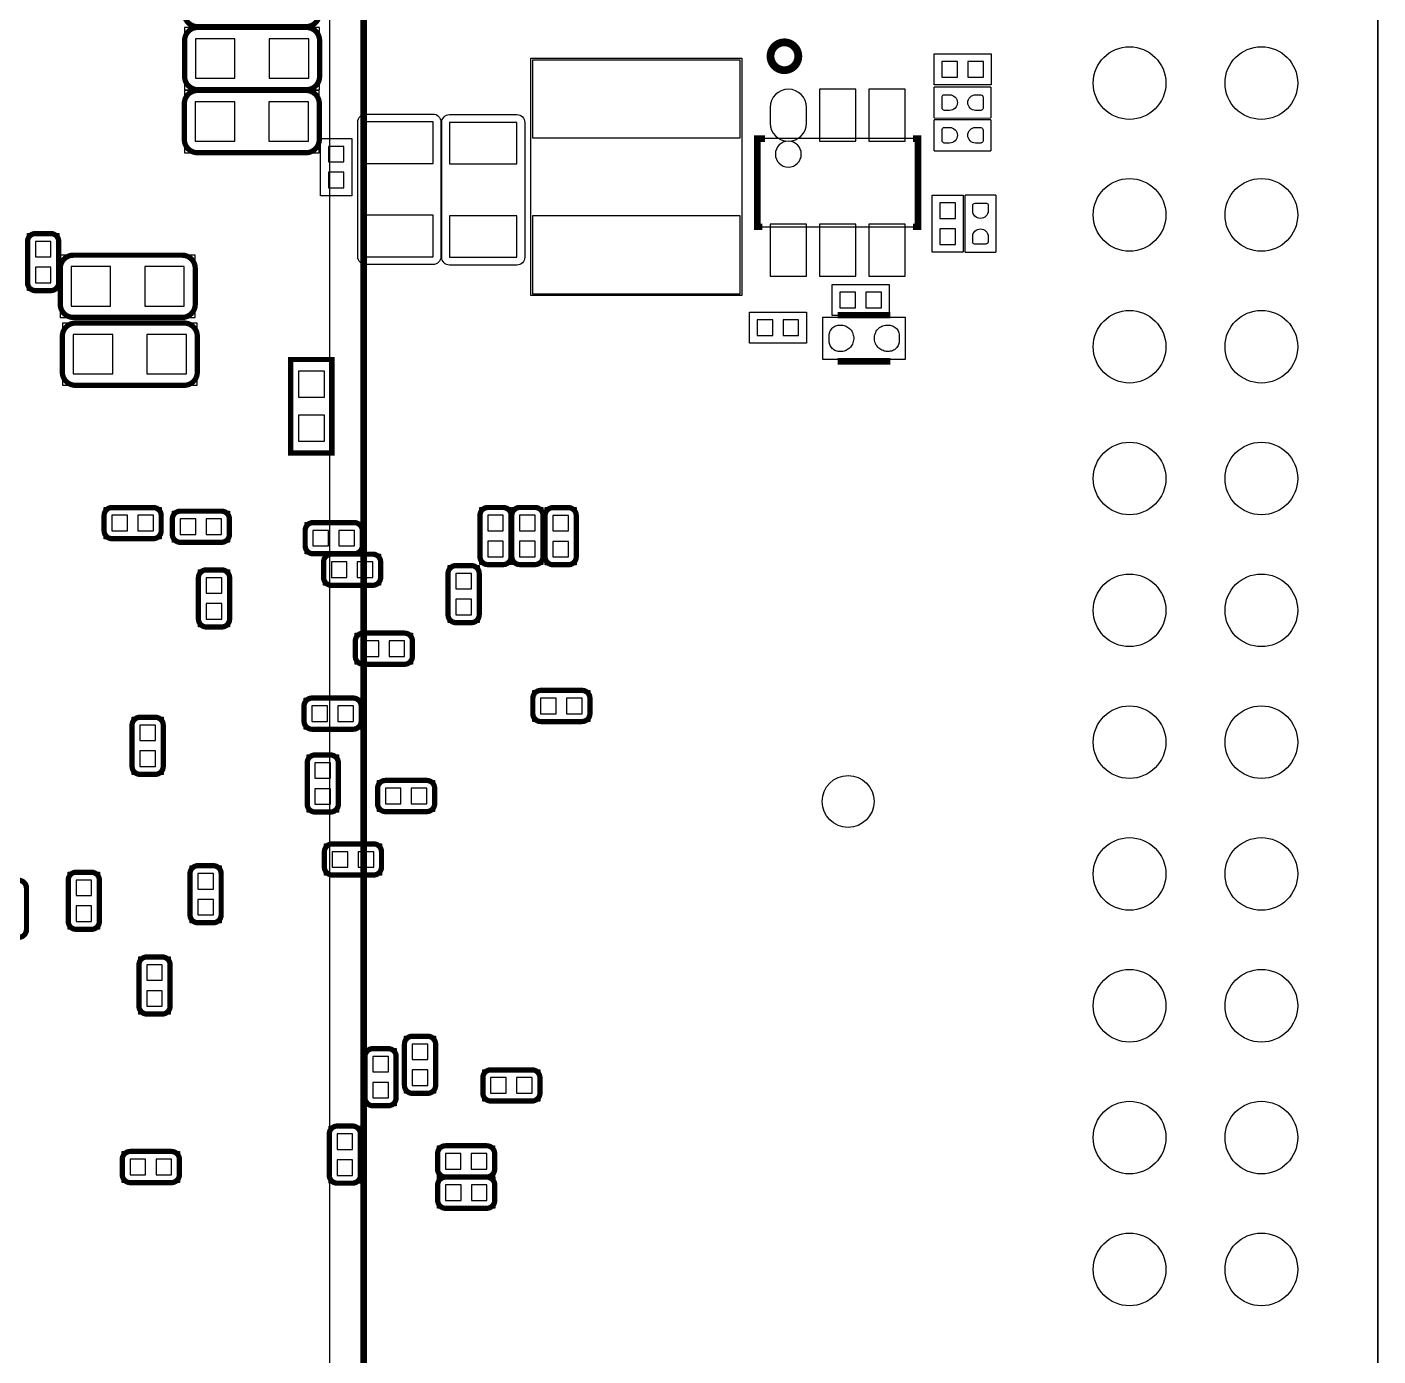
# Model space of a CAD drawing. Extents: x -15 to 159, y -25 to 93.
# Drawn here: x 15.03 to 41.06, y 24.09 to 49.7 of the extents above; entities that cross this region are included whole.
import ezdxf

# ---------------------------------------------------------------- set-up
doc = ezdxf.new("R2010")
doc.units = 0
for name, color, linetype in [('BG_OUTLINE', 200, 'CONTINUOUS'), ('PG_ASSEMBLY_BOTTOM', 2, 'CONTINUOUS'), ('PG_SILKSCREEN_BOTTOM', 120, 'CONTINUOUS'), ('PIN_BOTTOM', 172, 'CONTINUOUS')]:
    doc.layers.add(name, color=color, linetype=linetype)

msp = doc.modelspace()

# ---------------------------------------------------------------- linework, layer by layer
at = {"layer": 'BG_OUTLINE'}
msp.add_lwpolyline([(41.056814, 66.641218, 0.414214), (39.024814, 68.673218), (-4.049776, 68.673218), (-4.049776, 67.422014), (-10.151872, 67.422014), (-10.151872, 68.673218), (-12.911328, 68.673218, 0.414214), (-14.943328, 66.641218), (-14.943328, -18.358866, 0.414214), (-12.911328, -20.390866), (39.024814, -20.390866, 0.414214), (41.056814, -18.358866), (41.056814, 66.641218)], format="xyb", dxfattribs=at)
msp.add_lwpolyline([(41.056814, -18.358866, -0.414214), (39.024814, -20.390866), (-12.911328, -20.390866, -0.414214), (-14.943328, -18.358866), (-14.943328, 66.641218, -0.414214), (-12.911328, 68.673218), (-10.151872, 68.673218), (-10.151872, 67.422014), (-4.049776, 67.422014), (-4.049776, 68.673218), (39.024814, 68.673218, -0.414214), (41.056814, 66.641218)], format="xyb", close=True, dxfattribs=at)
msp.add_lwpolyline([(41.056814, 66.641218), (41.056814, -18.358866)], dxfattribs=at)
msp.add_lwpolyline([(41.056814, 66.641218), (41.056814, -18.358866)], dxfattribs=at)
msp.add_lwpolyline([(41.056814, 66.641218), (41.056814, -18.358866)], dxfattribs=at)
at = {"layer": 'PG_ASSEMBLY_BOTTOM'}
msp.add_lwpolyline([(20.853654, 59.208416), (20.853654, -16.9418), (12.528804, -16.9418), (12.528804, -16.941546, 1), (7.028688, -16.941546), (7.028688, -16.9418), (-1.296162, -16.9418), (-1.296162, 59.208416)], format="xyb", dxfattribs=at)
for points in [[(18.065496, 49.687734), (18.065496, 48.487838)], [(20.66544, 49.687734), (18.065496, 49.687734)], [(20.66544, 48.487838), (20.66544, 49.687734)], [(32.50692, 48.578516), (32.50692, 49.178464)], [(32.50692, 49.178464), (33.60674, 49.178464)], [(33.60674, 49.178464), (33.60674, 48.578516)], [(20.659852, 48.473106), (18.059908, 48.473106)], [(18.059908, 48.473106), (18.059908, 47.27321)], [(18.065496, 48.487838), (20.66544, 48.487838)], [(20.659852, 47.27321), (20.659852, 48.473106)], [(33.60674, 48.578516), (32.50692, 48.578516)], [(20.68576, 46.445424), (20.68576, 47.545244)], [(20.68576, 47.545244), (21.285708, 47.545244)], [(21.285708, 47.545244), (21.285708, 46.445424)], [(18.059908, 47.27321), (20.659852, 47.27321)], [(21.285708, 46.445424), (20.68576, 46.445424)], [(32.467042, 45.355002), (32.467042, 46.454822)], [(32.467042, 46.454822), (33.06699, 46.454822)], [(33.06699, 46.454822), (33.06699, 45.355002)], [(15.039086, 44.615608), (15.039086, 45.715428)], [(15.039086, 45.715428), (15.639034, 45.715428)], [(15.639034, 45.715428), (15.639034, 44.615608)], [(15.669768, 45.298614), (15.669768, 44.098718)], [(18.269712, 45.298614), (15.669768, 45.298614)], [(18.269712, 44.098718), (18.269712, 45.298614)], [(33.06699, 45.355002), (32.467042, 45.355002)], [(15.639034, 44.615608), (15.039086, 44.615608)], [(30.539436, 44.734226), (31.639256, 44.734226)], [(30.539436, 44.134278), (30.539436, 44.734226)], [(31.639256, 44.734226), (31.639256, 44.134278)], [(15.669768, 44.098718), (18.269712, 44.098718)], [(18.309336, 43.991022), (15.709392, 43.991022)], [(15.709392, 43.991022), (15.709392, 42.791126)], [(18.309336, 42.791126), (18.309336, 43.991022)], [(28.945332, 44.20235), (30.045152, 44.20235)], [(28.945332, 43.602402), (28.945332, 44.20235)], [(30.045152, 44.20235), (30.045152, 43.602402)], [(31.639256, 44.134278), (30.539436, 44.134278)], [(30.045152, 43.602402), (28.945332, 43.602402)], [(20.106894, 41.489122), (20.106894, 43.288966)], [(20.106894, 43.288966), (20.906994, 43.288966)], [(20.906994, 43.288966), (20.906994, 41.489122)], [(15.709392, 42.791126), (18.309336, 42.791126)], [(20.906994, 41.489122), (20.106894, 41.489122)], [(16.514064, 40.435784), (17.613884, 40.435784)], [(16.514064, 39.835836), (16.514064, 40.435784)], [(17.613884, 40.435784), (17.613884, 39.835836)], [(17.828514, 40.365934), (18.928334, 40.365934)], [(17.828514, 39.765986), (17.828514, 40.365934)], [(18.928334, 40.365934), (18.928334, 39.765986)], [(23.755604, 39.33698), (23.755604, 40.4368)], [(23.755604, 40.4368), (24.355552, 40.4368)], [(24.355552, 40.4368), (24.355552, 39.33698)], [(24.369522, 39.337234), (24.369522, 40.437054)], [(24.369522, 40.437054), (24.96947, 40.437054)], [(24.96947, 40.437054), (24.96947, 39.337234)], [(25.010364, 39.334186), (25.010364, 40.434006)], [(25.010364, 40.434006), (25.610312, 40.434006)], [(25.610312, 40.434006), (25.610312, 39.334186)], [(20.387564, 40.145208), (21.487384, 40.145208)], [(20.387564, 39.54526), (20.387564, 40.145208)], [(21.487384, 40.145208), (21.487384, 39.54526)], [(17.613884, 39.835836), (16.514064, 39.835836)], [(18.928334, 39.765986), (17.828514, 39.765986)], [(21.487384, 39.54526), (20.387564, 39.54526)], [(20.742148, 39.537386), (21.841968, 39.537386)], [(20.742148, 38.937438), (20.742148, 39.537386)], [(21.841968, 39.537386), (21.841968, 38.937438)], [(23.140924, 38.217856), (23.140924, 39.317676)], [(23.140924, 39.317676), (23.740872, 39.317676)], [(23.740872, 39.317676), (23.740872, 38.217856)], [(24.355552, 39.33698), (23.755604, 39.33698)], [(24.96947, 39.337234), (24.369522, 39.337234)], [(25.610312, 39.334186), (25.010364, 39.334186)], [(18.331434, 38.134544), (18.331434, 39.234364)], [(18.331434, 39.234364), (18.931382, 39.234364)], [(18.931382, 39.234364), (18.931382, 38.134544)], [(21.841968, 38.937438), (20.742148, 38.937438)], [(18.931382, 38.134544), (18.331434, 38.134544)], [(21.35378, 38.015926), (22.4536, 38.015926)], [(21.35378, 37.415978), (21.35378, 38.015926)], [(22.4536, 38.015926), (22.4536, 37.415978)], [(23.740872, 38.217856), (23.140924, 38.217856)], [(22.4536, 37.415978), (21.35378, 37.415978)], [(20.366482, 36.16452), (20.366482, 36.764468)], [(20.366482, 36.764468), (21.466302, 36.764468)], [(21.466302, 36.764468), (21.466302, 36.16452)], [(24.774144, 36.912296), (25.873964, 36.912296)], [(24.774144, 36.312348), (24.774144, 36.912296)], [(25.873964, 36.912296), (25.873964, 36.312348)], [(17.053052, 35.294824), (17.053052, 36.394644)], [(17.053052, 36.394644), (17.653, 36.394644)], [(17.653, 36.394644), (17.653, 35.294824)], [(25.873964, 36.312348), (24.774144, 36.312348)], [(21.466302, 36.16452), (20.366482, 36.16452)], [(20.426934, 34.568384), (20.426934, 35.668204)], [(20.426934, 35.668204), (21.026882, 35.668204)], [(21.026882, 35.668204), (21.026882, 34.568384)], [(17.653, 35.294824), (17.053052, 35.294824)], [(21.782532, 35.177222), (22.882352, 35.177222)], [(21.782532, 34.577274), (21.782532, 35.177222)], [(22.882352, 35.177222), (22.882352, 34.577274)], [(21.026882, 34.568384), (20.426934, 34.568384)], [(22.882352, 34.577274), (21.782532, 34.577274)], [(20.75815, 33.95472), (21.85797, 33.95472)], [(20.75815, 33.354772), (20.75815, 33.95472)], [(21.85797, 33.95472), (21.85797, 33.354772)], [(15.82293, 32.308292), (15.82293, 33.408112)], [(15.82293, 33.408112), (16.422878, 33.408112)], [(16.422878, 33.408112), (16.422878, 32.308292)], [(18.169128, 32.434784), (18.169128, 33.534604)], [(18.169128, 33.534604), (18.769076, 33.534604)], [(18.769076, 33.534604), (18.769076, 32.434784)], [(21.85797, 33.354772), (20.75815, 33.354772)], [(16.422878, 32.308292), (15.82293, 32.308292)], [(18.769076, 32.434784), (18.169128, 32.434784)], [(17.18564, 30.676342), (17.18564, 31.776162)], [(17.18564, 31.776162), (17.785588, 31.776162)], [(17.785588, 31.776162), (17.785588, 30.676342)], [(17.785588, 30.676342), (17.18564, 30.676342)], [(22.300692, 29.148278), (22.300692, 30.248098)], [(22.300692, 30.248098), (22.90064, 30.248098)], [(22.90064, 30.248098), (22.90064, 29.148278)], [(21.540216, 28.909518), (21.540216, 30.009338)], [(21.540216, 30.009338), (22.140164, 30.009338)], [(22.140164, 30.009338), (22.140164, 28.909518)], [(23.81123, 29.600144), (24.91105, 29.600144)], [(23.81123, 29.000196), (23.81123, 29.600144)], [(24.91105, 29.600144), (24.91105, 29.000196)], [(22.140164, 28.909518), (21.540216, 28.909518)], [(22.90064, 29.148278), (22.300692, 29.148278)], [(24.91105, 29.000196), (23.81123, 29.000196)], [(20.851876, 27.417268), (20.851876, 28.517088)], [(20.851876, 28.517088), (21.451824, 28.517088)], [(21.451824, 28.517088), (21.451824, 27.417268)], [(22.938486, 28.137358), (24.038306, 28.137358)], [(22.938486, 27.53741), (22.938486, 28.137358)], [(24.038306, 28.137358), (24.038306, 27.53741)], [(16.86433, 27.42819), (16.86433, 28.028138)], [(16.86433, 28.028138), (17.96415, 28.028138)], [(17.96415, 28.028138), (17.96415, 27.42819)], [(17.96415, 27.42819), (16.86433, 27.42819)], [(21.451824, 27.417268), (20.851876, 27.417268)], [(24.038306, 27.53741), (22.938486, 27.53741)], [(22.940264, 27.533346), (24.040084, 27.533346)], [(22.940264, 26.933398), (22.940264, 27.533346)], [(24.040084, 27.533346), (24.040084, 26.933398)], [(24.040084, 26.933398), (22.940264, 26.933398)]]:
    msp.add_lwpolyline(points, dxfattribs=at)
for points in [[(24.73833, 44.52112), (24.73833, 49.09312), (28.80233, 49.09312), (28.80233, 44.52112)], [(32.196786, 47.545244), (29.09697, 47.545244), (29.09697, 45.845476), (32.196786, 45.845476)], [(30.356048, 44.097702), (30.356048, 43.297602), (31.956248, 43.297602), (31.956248, 44.097702)]]:
    msp.add_lwpolyline(points, close=True, dxfattribs=at)
at = {"layer": 'PG_ASSEMBLY_BOTTOM', "const_width": 0.0254}
for points in [[(33.603946, 48.538892), (32.504126, 48.538892)], [(32.504126, 48.538892), (32.504126, 47.938944)], [(33.603946, 47.938944), (33.603946, 48.538892)], [(33.603438, 47.908718), (32.503618, 47.908718)], [(32.503618, 47.908718), (32.503618, 47.30877)], [(32.504126, 47.938944), (33.603946, 47.938944)], [(33.603438, 47.30877), (33.603438, 47.908718)], [(32.503618, 47.30877), (33.603438, 47.30877)], [(33.098486, 46.455584), (33.098486, 45.355764)], [(33.698434, 46.455584), (33.098486, 46.455584)], [(33.698434, 45.355764), (33.698434, 46.455584)], [(33.098486, 45.355764), (33.698434, 45.355764)]]:
    msp.add_lwpolyline(points, dxfattribs=at)
at = {"layer": 'PG_ASSEMBLY_BOTTOM'}
for points in [[(23.002748, 47.86757), (23.002748, 45.267626, -0.414417), (22.852634, 45.117512), (21.552662, 45.117512, -0.414417), (21.402548, 45.267626), (21.402548, 47.86757, -0.414417), (21.552662, 48.017684), (22.852634, 48.017684, -0.414417)], [(24.61895, 47.85741), (24.61895, 45.257466, -0.414417), (24.468836, 45.107352), (23.168864, 45.107352, -0.414417), (23.01875, 45.257466), (23.01875, 47.85741, -0.414417), (23.168864, 48.007524), (24.468836, 48.007524, -0.414417)], [(29.946854, 47.24527, 1), (29.446902, 47.24545, 1)]]:
    msp.add_lwpolyline(points, format="xyb", close=True, dxfattribs=at)
at = {"layer": 'PG_SILKSCREEN_BOTTOM'}
for points, const_width in [([(21.513546, 68.29171), (21.513546, -17.68729), (12.064746, -17.68729)], 0.127), ([(29.24683, 47.545244), (29.09697, 47.545244), (29.09697, 45.845476), (29.196792, 45.845476)], 0.127), ([(32.096964, 47.545244), (32.196786, 47.545244), (32.196786, 45.845476), (32.096964, 45.845476)], 0.127), ([(31.664148, 44.142152), (30.648148, 44.142152)], 0.127), ([(20.906994, 43.288966), (20.106894, 43.288966), (20.106894, 41.489122), (20.906994, 41.489122), (20.906994, 43.288966)], 0.1016), ([(30.648148, 43.253152), (31.664148, 43.253152)], 0.127)]:
    msp.add_lwpolyline(points, dxfattribs=dict(at, const_width=const_width))
for points, const_width in [([(18.061178, 50.648616), (18.061178, 49.95672, 0.414275), (18.315178, 49.70272), (20.407122, 49.70272, 0.414275), (20.661122, 49.95672), (20.661122, 50.648616, 0.414275), (20.407122, 50.902616), (18.315178, 50.902616, 0.414275), (18.061178, 50.648616)], 0.1016), ([(18.065496, 49.433734), (18.065496, 48.741838, 0.414275), (18.319496, 48.487838), (20.41144, 48.487838, 0.414275), (20.66544, 48.741838), (20.66544, 49.433734, 0.414275), (20.41144, 49.687734), (18.319496, 49.687734, 0.414275), (18.065496, 49.433734)], 0.1016), ([(29.888942, 49.131982, 1), (29.353002, 49.131982, 1), (29.888942, 49.131982)], 0.150114), ([(20.659852, 47.52721), (20.659852, 48.219106, 0.414275), (20.405852, 48.473106), (18.313908, 48.473106, 0.414275), (18.059908, 48.219106), (18.059908, 47.52721, 0.414275), (18.313908, 47.27321), (20.405852, 47.27321, 0.414275), (20.659852, 47.52721)], 0.1016), ([(15.191486, 44.615608), (15.486634, 44.615608, 0.414362), (15.639034, 44.768008), (15.639034, 45.563028, 0.414362), (15.486634, 45.715428), (15.191486, 45.715428, 0.414362), (15.039086, 45.563028), (15.039086, 44.768008, 0.414362), (15.191486, 44.615608)], 0.1016), ([(15.669768, 45.044614), (15.669768, 44.352718, 0.414275), (15.923768, 44.098718), (18.015712, 44.098718, 0.414275), (18.269712, 44.352718), (18.269712, 45.044614, 0.414275), (18.015712, 45.298614), (15.923768, 45.298614, 0.414275), (15.669768, 45.044614)], 0.1016), ([(18.309336, 43.045126), (18.309336, 43.737022, 0.414275), (18.055336, 43.991022), (15.963392, 43.991022, 0.414275), (15.709392, 43.737022), (15.709392, 43.045126, 0.414275), (15.963392, 42.791126), (18.055336, 42.791126, 0.414275), (18.309336, 43.045126)], 0.1016), ([(16.514064, 40.283384), (16.514064, 39.988236, 0.414362), (16.666464, 39.835836), (17.461484, 39.835836, 0.414362), (17.613884, 39.988236), (17.613884, 40.283384, 0.414362), (17.461484, 40.435784), (16.666464, 40.435784, 0.414362), (16.514064, 40.283384)], 0.1016), ([(17.828514, 40.213534), (17.828514, 39.918386, 0.414362), (17.980914, 39.765986), (18.775934, 39.765986, 0.414362), (18.928334, 39.918386), (18.928334, 40.213534, 0.414362), (18.775934, 40.365934), (17.980914, 40.365934, 0.414362), (17.828514, 40.213534)], 0.1016), ([(24.203152, 40.4368), (23.908004, 40.4368, 0.414362), (23.755604, 40.2844), (23.755604, 39.48938, 0.414362), (23.908004, 39.33698), (24.203152, 39.33698, 0.414362), (24.355552, 39.48938), (24.355552, 40.2844, 0.414362), (24.203152, 40.4368)], 0.1016), ([(24.81707, 40.437054), (24.521922, 40.437054, 0.414362), (24.369522, 40.284654), (24.369522, 39.489634, 0.414362), (24.521922, 39.337234), (24.81707, 39.337234, 0.414362), (24.96947, 39.489634), (24.96947, 40.284654, 0.414362), (24.81707, 40.437054)], 0.1016), ([(25.457912, 40.434006), (25.162764, 40.434006, 0.414362), (25.010364, 40.281606), (25.010364, 39.486586, 0.414362), (25.162764, 39.334186), (25.457912, 39.334186, 0.414362), (25.610312, 39.486586), (25.610312, 40.281606, 0.414362), (25.457912, 40.434006)], 0.1016), ([(20.387564, 39.992808), (20.387564, 39.69766, 0.414362), (20.539964, 39.54526), (21.334984, 39.54526, 0.414362), (21.487384, 39.69766), (21.487384, 39.992808, 0.414362), (21.334984, 40.145208), (20.539964, 40.145208, 0.414362), (20.387564, 39.992808)], 0.1016), ([(20.742148, 39.384986), (20.742148, 39.089838, 0.414362), (20.894548, 38.937438), (21.689568, 38.937438, 0.414362), (21.841968, 39.089838), (21.841968, 39.384986, 0.414362), (21.689568, 39.537386), (20.894548, 39.537386, 0.414362), (20.742148, 39.384986)], 0.1016), ([(23.293324, 38.217856), (23.588472, 38.217856, 0.414362), (23.740872, 38.370256), (23.740872, 39.165276, 0.414362), (23.588472, 39.317676), (23.293324, 39.317676, 0.414362), (23.140924, 39.165276), (23.140924, 38.370256, 0.414362), (23.293324, 38.217856)], 0.1016), ([(18.778982, 39.234364), (18.483834, 39.234364, 0.414362), (18.331434, 39.081964), (18.331434, 38.286944, 0.414362), (18.483834, 38.134544), (18.778982, 38.134544, 0.414362), (18.931382, 38.286944), (18.931382, 39.081964, 0.414362), (18.778982, 39.234364)], 0.1016), ([(21.35378, 37.863526), (21.35378, 37.568378, 0.414362), (21.50618, 37.415978), (22.3012, 37.415978, 0.414362), (22.4536, 37.568378), (22.4536, 37.863526, 0.414362), (22.3012, 38.015926), (21.50618, 38.015926, 0.414362), (21.35378, 37.863526)], 0.1016), ([(24.774144, 36.759896), (24.774144, 36.464748, 0.414362), (24.926544, 36.312348), (25.721564, 36.312348, 0.414362), (25.873964, 36.464748), (25.873964, 36.759896, 0.414362), (25.721564, 36.912296), (24.926544, 36.912296, 0.414362), (24.774144, 36.759896)], 0.1016), ([(21.466302, 36.31692), (21.466302, 36.612068, 0.414362), (21.313902, 36.764468), (20.518882, 36.764468, 0.414362), (20.366482, 36.612068), (20.366482, 36.31692, 0.414362), (20.518882, 36.16452), (21.313902, 36.16452, 0.414362), (21.466302, 36.31692)], 0.1016), ([(17.205452, 35.294824), (17.5006, 35.294824, 0.414362), (17.653, 35.447224), (17.653, 36.242244, 0.414362), (17.5006, 36.394644), (17.205452, 36.394644, 0.414362), (17.053052, 36.242244), (17.053052, 35.447224, 0.414362), (17.205452, 35.294824)], 0.1016), ([(20.874482, 35.668204), (20.579334, 35.668204, 0.414362), (20.426934, 35.515804), (20.426934, 34.720784, 0.414362), (20.579334, 34.568384), (20.874482, 34.568384, 0.414362), (21.026882, 34.720784), (21.026882, 35.515804, 0.414362), (20.874482, 35.668204)], 0.1016), ([(21.782532, 35.024822), (21.782532, 34.729674, 0.414362), (21.934932, 34.577274), (22.729952, 34.577274, 0.414362), (22.882352, 34.729674), (22.882352, 35.024822, 0.414362), (22.729952, 35.177222), (21.934932, 35.177222, 0.414362), (21.782532, 35.024822)], 0.1016), ([(20.75815, 33.80232), (20.75815, 33.507172, 0.414362), (20.91055, 33.354772), (21.70557, 33.354772, 0.414362), (21.85797, 33.507172), (21.85797, 33.80232, 0.414362), (21.70557, 33.95472), (20.91055, 33.95472, 0.414362), (20.75815, 33.80232)], 0.1016), ([(18.321528, 32.434784), (18.616676, 32.434784, 0.414362), (18.769076, 32.587184), (18.769076, 33.382204, 0.414362), (18.616676, 33.534604), (18.321528, 33.534604, 0.414362), (18.169128, 33.382204), (18.169128, 32.587184, 0.414362), (18.321528, 32.434784)], 0.1016), ([(15.97533, 32.308292), (16.270478, 32.308292, 0.414362), (16.422878, 32.460692), (16.422878, 33.255712, 0.414362), (16.270478, 33.408112), (15.97533, 33.408112, 0.414362), (15.82293, 33.255712), (15.82293, 32.460692, 0.414362), (15.97533, 32.308292)], 0.1016), ([(14.866112, 33.253426), (14.570964, 33.253426, 0.414362), (14.418564, 33.101026), (14.418564, 32.306006, 0.414362), (14.570964, 32.153606), (14.866112, 32.153606, 0.414362), (15.018512, 32.306006), (15.018512, 33.101026, 0.414362), (14.866112, 33.253426)], 0.1016), ([(17.633188, 31.776162), (17.33804, 31.776162, 0.414362), (17.18564, 31.623762), (17.18564, 30.828742, 0.414362), (17.33804, 30.676342), (17.633188, 30.676342, 0.414362), (17.785588, 30.828742), (17.785588, 31.623762, 0.414362), (17.633188, 31.776162)], 0.1016), ([(22.74824, 30.248098), (22.453092, 30.248098, 0.414362), (22.300692, 30.095698), (22.300692, 29.300678, 0.414362), (22.453092, 29.148278), (22.74824, 29.148278, 0.414362), (22.90064, 29.300678), (22.90064, 30.095698, 0.414362), (22.74824, 30.248098)], 0.1016), ([(21.987764, 30.009338), (21.692616, 30.009338, 0.414362), (21.540216, 29.856938), (21.540216, 29.061918, 0.414362), (21.692616, 28.909518), (21.987764, 28.909518, 0.414362), (22.140164, 29.061918), (22.140164, 29.856938, 0.414362), (21.987764, 30.009338)], 0.1016), ([(23.81123, 29.447744), (23.81123, 29.152596, 0.414362), (23.96363, 29.000196), (24.75865, 29.000196, 0.414362), (24.91105, 29.152596), (24.91105, 29.447744, 0.414362), (24.75865, 29.600144), (23.96363, 29.600144, 0.414362), (23.81123, 29.447744)], 0.1016), ([(21.299424, 28.517088), (21.004276, 28.517088, 0.414362), (20.851876, 28.364688), (20.851876, 27.569668, 0.414362), (21.004276, 27.417268), (21.299424, 27.417268, 0.414362), (21.451824, 27.569668), (21.451824, 28.364688, 0.414362), (21.299424, 28.517088)], 0.1016), ([(22.938486, 27.984958), (22.938486, 27.68981, 0.414362), (23.090886, 27.53741), (23.885906, 27.53741, 0.414362), (24.038306, 27.68981), (24.038306, 27.984958, 0.414362), (23.885906, 28.137358), (23.090886, 28.137358, 0.414362), (22.938486, 27.984958)], 0.1016), ([(17.96415, 27.58059), (17.96415, 27.875738, 0.414362), (17.81175, 28.028138), (17.01673, 28.028138, 0.414362), (16.86433, 27.875738), (16.86433, 27.58059, 0.414362), (17.01673, 27.42819), (17.81175, 27.42819, 0.414362), (17.96415, 27.58059)], 0.1016), ([(22.940264, 27.380946), (22.940264, 27.085798, 0.414362), (23.092664, 26.933398), (23.887684, 26.933398, 0.414362), (24.040084, 27.085798), (24.040084, 27.380946, 0.414362), (23.887684, 27.533346), (23.092664, 27.533346, 0.414362), (22.940264, 27.380946)], 0.1016)]:
    msp.add_lwpolyline(points, format="xyb", dxfattribs=dict(at, const_width=const_width))
at = {"layer": 'PIN_BOTTOM'}
for points in [[(19.035522, 49.46777), (18.275554, 49.46777), (18.275554, 48.707802), (19.035522, 48.707802)], [(20.455382, 49.46777), (19.695414, 49.46777), (19.695414, 48.707802), (20.455382, 48.707802)], [(24.770334, 47.557182), (28.770326, 47.557182), (28.770326, 49.057306), (24.770334, 49.057306)], [(32.957008, 48.728376), (32.957008, 49.02835), (32.657034, 49.02835), (32.657034, 48.728376)], [(33.45688, 48.728376), (33.45688, 49.02835), (33.156906, 49.02835), (33.156906, 48.728376)], [(30.296866, 48.495331), (30.296866, 47.495333), (30.99689, 47.495333), (30.99689, 48.495331)], [(31.246826, 48.495331), (31.246826, 47.495333), (31.94685, 47.495333), (31.94685, 48.495331)], [(18.269966, 47.493174), (19.029934, 47.493174), (19.029934, 48.253142), (18.269966, 48.253142)], [(19.689826, 47.493174), (20.449794, 47.493174), (20.449794, 48.253142), (19.689826, 48.253142)], [(22.852634, 47.86757), (21.552662, 47.86757), (21.552662, 47.06747), (22.852634, 47.06747)], [(24.468836, 47.85741), (23.168864, 47.85741), (23.168864, 47.05731), (24.468836, 47.05731)], [(21.135721, 47.395257), (20.835747, 47.395257), (20.835747, 47.095283), (21.135721, 47.095283)], [(21.135721, 46.895385), (20.835747, 46.895385), (20.835747, 46.595411), (21.135721, 46.595411)], [(32.617029, 46.004861), (32.917003, 46.004861), (32.917003, 46.304835), (32.617029, 46.304835)], [(22.852634, 46.067726), (21.552662, 46.067726), (21.552662, 45.267626), (22.852634, 45.267626)], [(24.468836, 46.057566), (23.168864, 46.057566), (23.168864, 45.257466), (24.468836, 45.257466)], [(24.770334, 44.556934), (28.770326, 44.556934), (28.770326, 46.057058), (24.770334, 46.057058)], [(29.346906, 45.895387), (29.346906, 44.895389), (30.04693, 44.895389), (30.04693, 45.895387)], [(30.296866, 45.895387), (30.296866, 44.895389), (30.99689, 44.895389), (30.99689, 45.895387)], [(31.246826, 45.895387), (31.246826, 44.895389), (31.94685, 44.895389), (31.94685, 45.895387)], [(15.189073, 45.265467), (15.489047, 45.265467), (15.489047, 45.565441), (15.189073, 45.565441)], [(32.617029, 45.504989), (32.917003, 45.504989), (32.917003, 45.804963), (32.617029, 45.804963)], [(15.189073, 44.765595), (15.489047, 44.765595), (15.489047, 45.065569), (15.189073, 45.065569)], [(16.639794, 45.07865), (15.879826, 45.07865), (15.879826, 44.318682), (16.639794, 44.318682)], [(18.059654, 45.07865), (17.299686, 45.07865), (17.299686, 44.318682), (18.059654, 44.318682)], [(30.689423, 44.584239), (30.689423, 44.284265), (30.989397, 44.284265), (30.989397, 44.584239)], [(31.189295, 44.584239), (31.189295, 44.284265), (31.489269, 44.284265), (31.489269, 44.584239)], [(29.095319, 44.052363), (29.095319, 43.752389), (29.395293, 43.752389), (29.395293, 44.052363)], [(29.595191, 44.052363), (29.595191, 43.752389), (29.895165, 43.752389), (29.895165, 44.052363)], [(15.91945, 43.01109), (16.679418, 43.01109), (16.679418, 43.771058), (15.91945, 43.771058)], [(17.33931, 43.01109), (18.099278, 43.01109), (18.099278, 43.771058), (17.33931, 43.771058)], [(30.673548, 43.951398), (30.697678, 43.952668), (30.721554, 43.951398), (30.74543, 43.94835), (30.769052, 43.943016), (30.791912, 43.935396), (30.81401, 43.925998), (30.835092, 43.914568), (30.855158, 43.90136), (30.873954, 43.88612), (30.89148, 43.86961), (30.907228, 43.851322), (30.921198, 43.831764), (30.932628, 43.808904), (30.941772, 43.785028), (30.94863, 43.76039), (30.953456, 43.735244), (30.955742, 43.709844), (30.955742, 43.684444), (30.953456, 43.659044), (30.94863, 43.633898), (30.941772, 43.60926), (30.932628, 43.585384), (30.921198, 43.562524), (30.907736, 43.542712), (30.892496, 43.52417), (30.875478, 43.507152), (30.856682, 43.491912), (30.83687, 43.47845), (30.815534, 43.46702), (30.793436, 43.457622), (30.770576, 43.45051), (30.746954, 43.445684), (30.723078, 43.443144), (30.698948, 43.44289), (30.677104, 43.442636), (30.655514, 43.444922), (30.634178, 43.44924), (30.613604, 43.455844), (30.593538, 43.464734), (30.574742, 43.475402), (30.557216, 43.488102), (30.54096, 43.50258), (30.526228, 43.518836), (30.513528, 43.536362), (30.502606, 43.555158), (30.493716, 43.57497), (30.486858, 43.595798), (30.48254, 43.617134), (30.480254, 43.638724), (30.480254, 43.75531), (30.482286, 43.776646), (30.486858, 43.797728), (30.493462, 43.818302), (30.502098, 43.83786), (30.512766, 43.856656), (30.525212, 43.874182), (30.539436, 43.890184), (30.555438, 43.904662), (30.57271, 43.917362), (30.591252, 43.928284), (30.61081, 43.937428), (30.63113, 43.944286), (30.652212, 43.948858)], [(31.638748, 43.443906), (31.614618, 43.442636), (31.590742, 43.443906), (31.566866, 43.446954), (31.543244, 43.452288), (31.520384, 43.459908), (31.498286, 43.469306), (31.477204, 43.480736), (31.457138, 43.493944), (31.438342, 43.509184), (31.420816, 43.525694), (31.405068, 43.543982), (31.391098, 43.56354), (31.379668, 43.5864), (31.370524, 43.610276), (31.363666, 43.634914), (31.35884, 43.66006), (31.356554, 43.68546), (31.356554, 43.71086), (31.35884, 43.73626), (31.363666, 43.761406), (31.370524, 43.786044), (31.379668, 43.80992), (31.391098, 43.83278), (31.40456, 43.852592), (31.4198, 43.871134), (31.436818, 43.888152), (31.455614, 43.903392), (31.475426, 43.916854), (31.496762, 43.928284), (31.51886, 43.937682), (31.54172, 43.944794), (31.565342, 43.94962), (31.589218, 43.95216), (31.613348, 43.952414), (31.635192, 43.952668), (31.656782, 43.950382), (31.678118, 43.946064), (31.698692, 43.93946), (31.718758, 43.93057), (31.737554, 43.919902), (31.75508, 43.907202), (31.771336, 43.892724), (31.786068, 43.876468), (31.798768, 43.858942), (31.80969, 43.840146), (31.81858, 43.820334), (31.825438, 43.799506), (31.829756, 43.77817), (31.832042, 43.75658), (31.832042, 43.639994), (31.83001, 43.618658), (31.825438, 43.597576), (31.818834, 43.577002), (31.810198, 43.557444), (31.79953, 43.538648), (31.787084, 43.521122), (31.77286, 43.50512), (31.756858, 43.490642), (31.739586, 43.477942), (31.721044, 43.46702), (31.701486, 43.457876), (31.681166, 43.451018), (31.660084, 43.446446)], [(20.757007, 43.064049), (20.256881, 43.064049), (20.256881, 42.563923), (20.757007, 42.563923)], [(20.757007, 42.214165), (20.256881, 42.214165), (20.256881, 41.714039), (20.757007, 41.714039)], [(16.664051, 40.285797), (16.664051, 39.985823), (16.964025, 39.985823), (16.964025, 40.285797)], [(17.163923, 40.285797), (17.163923, 39.985823), (17.463897, 39.985823), (17.463897, 40.285797)], [(17.978501, 40.215947), (17.978501, 39.915973), (18.278475, 39.915973), (18.278475, 40.215947)], [(18.478373, 40.215947), (18.478373, 39.915973), (18.778347, 39.915973), (18.778347, 40.215947)], [(24.205565, 40.286813), (23.905591, 40.286813), (23.905591, 39.986839), (24.205565, 39.986839)], [(24.819483, 40.287067), (24.519509, 40.287067), (24.519509, 39.987093), (24.819483, 39.987093)], [(25.460325, 40.284019), (25.160351, 40.284019), (25.160351, 39.984045), (25.460325, 39.984045)], [(20.537551, 39.995221), (20.537551, 39.695247), (20.837525, 39.695247), (20.837525, 39.995221)], [(21.037423, 39.995221), (21.037423, 39.695247), (21.337397, 39.695247), (21.337397, 39.995221)], [(24.205565, 39.786941), (23.905591, 39.786941), (23.905591, 39.486967), (24.205565, 39.486967)], [(24.819483, 39.787195), (24.519509, 39.787195), (24.519509, 39.487221), (24.819483, 39.487221)], [(25.460325, 39.784147), (25.160351, 39.784147), (25.160351, 39.484173), (25.460325, 39.484173)], [(20.892135, 39.387399), (20.892135, 39.087425), (21.192109, 39.087425), (21.192109, 39.387399)], [(21.392007, 39.387399), (21.392007, 39.087425), (21.691981, 39.087425), (21.691981, 39.387399)], [(18.781395, 39.084377), (18.481421, 39.084377), (18.481421, 38.784403), (18.781395, 38.784403)], [(23.290911, 38.867715), (23.590885, 38.867715), (23.590885, 39.167689), (23.290911, 39.167689)], [(18.781395, 38.584505), (18.481421, 38.584505), (18.481421, 38.284531), (18.781395, 38.284531)], [(23.290911, 38.367843), (23.590885, 38.367843), (23.590885, 38.667817), (23.290911, 38.667817)], [(21.503767, 37.865939), (21.503767, 37.565965), (21.803741, 37.565965), (21.803741, 37.865939)], [(22.003639, 37.865939), (22.003639, 37.565965), (22.303613, 37.565965), (22.303613, 37.865939)], [(24.924131, 36.762309), (24.924131, 36.462335), (25.224105, 36.462335), (25.224105, 36.762309)], [(25.424003, 36.762309), (25.424003, 36.462335), (25.723977, 36.462335), (25.723977, 36.762309)], [(20.81657, 36.31438), (20.81657, 36.614354), (20.516596, 36.614354), (20.516596, 36.31438)], [(21.316442, 36.31438), (21.316442, 36.614354), (21.016468, 36.614354), (21.016468, 36.31438)], [(17.203039, 35.944683), (17.503013, 35.944683), (17.503013, 36.244657), (17.203039, 36.244657)], [(17.203039, 35.444811), (17.503013, 35.444811), (17.503013, 35.744785), (17.203039, 35.744785)], [(20.876895, 35.518217), (20.576921, 35.518217), (20.576921, 35.218243), (20.876895, 35.218243)], [(20.876895, 35.018345), (20.576921, 35.018345), (20.576921, 34.718371), (20.876895, 34.718371)], [(21.932519, 35.027235), (21.932519, 34.727261), (22.232493, 34.727261), (22.232493, 35.027235)], [(22.432391, 35.027235), (22.432391, 34.727261), (22.732365, 34.727261), (22.732365, 35.027235)], [(20.908137, 33.804733), (20.908137, 33.504759), (21.208111, 33.504759), (21.208111, 33.804733)], [(21.408009, 33.804733), (21.408009, 33.504759), (21.707983, 33.504759), (21.707983, 33.804733)], [(18.319115, 33.084643), (18.619089, 33.084643), (18.619089, 33.384617), (18.319115, 33.384617)], [(15.972917, 32.958151), (16.272891, 32.958151), (16.272891, 33.258125), (15.972917, 33.258125)], [(18.319115, 32.584771), (18.619089, 32.584771), (18.619089, 32.884745), (18.319115, 32.884745)], [(15.972917, 32.458279), (16.272891, 32.458279), (16.272891, 32.758253), (15.972917, 32.758253)], [(17.635601, 31.626175), (17.335627, 31.626175), (17.335627, 31.326201), (17.635601, 31.326201)], [(17.635601, 31.126303), (17.335627, 31.126303), (17.335627, 30.826329), (17.635601, 30.826329)], [(22.750653, 30.098111), (22.450679, 30.098111), (22.450679, 29.798137), (22.750653, 29.798137)], [(21.990177, 29.859351), (21.690203, 29.859351), (21.690203, 29.559377), (21.990177, 29.559377)], [(22.750653, 29.598239), (22.450679, 29.598239), (22.450679, 29.298265), (22.750653, 29.298265)], [(23.961217, 29.450157), (23.961217, 29.150183), (24.261191, 29.150183), (24.261191, 29.450157)], [(24.461089, 29.450157), (24.461089, 29.150183), (24.761063, 29.150183), (24.761063, 29.450157)], [(21.990177, 29.359479), (21.690203, 29.359479), (21.690203, 29.059505), (21.990177, 29.059505)], [(21.301837, 28.367101), (21.001863, 28.367101), (21.001863, 28.067127), (21.301837, 28.067127)], [(17.314418, 27.57805), (17.314418, 27.878024), (17.014444, 27.878024), (17.014444, 27.57805)], [(17.81429, 27.57805), (17.81429, 27.878024), (17.514316, 27.878024), (17.514316, 27.57805)], [(21.301837, 27.867229), (21.001863, 27.867229), (21.001863, 27.567255), (21.301837, 27.567255)], [(23.088473, 27.987371), (23.088473, 27.687397), (23.388447, 27.687397), (23.388447, 27.987371)], [(23.588345, 27.987371), (23.588345, 27.687397), (23.888319, 27.687397), (23.888319, 27.987371)], [(23.090251, 27.383359), (23.090251, 27.083385), (23.390225, 27.083385), (23.390225, 27.383359)], [(23.590123, 27.383359), (23.590123, 27.083385), (23.890097, 27.083385), (23.890097, 27.383359)]]:
    msp.add_lwpolyline(points, close=True, dxfattribs=at)
for points in [[(30.04693, 47.845345), (30.04693, 48.145319, 1), (29.346906, 48.145319), (29.346906, 47.845345, 1)], [(32.803846, 48.088804), (32.702246, 48.088804, -0.375524), (32.659828, 48.137318), (32.659828, 48.353218, -0.365201), (32.702246, 48.389032), (32.803846, 48.389032, -0.999502)], [(33.304226, 48.389032), (33.405826, 48.389032, -0.375524), (33.448244, 48.340518), (33.448244, 48.124618, -0.365201), (33.405826, 48.088804), (33.304226, 48.088804, -0.999502)], [(32.803338, 47.45863), (32.701738, 47.45863, -0.375524), (32.65932, 47.507144), (32.65932, 47.723044, -0.365201), (32.701738, 47.758858), (32.803338, 47.758858, -0.999502)], [(33.303718, 47.758858), (33.405318, 47.758858, -0.375524), (33.447736, 47.710344), (33.447736, 47.494444, -0.365201), (33.405318, 47.45863), (33.303718, 47.45863, -0.999502)], [(33.248346, 46.155864), (33.248346, 46.257464, -0.375524), (33.29686, 46.299882), (33.51276, 46.299882, -0.365201), (33.548574, 46.257464), (33.548574, 46.155864, -0.999502)], [(33.548574, 45.655484), (33.548574, 45.553884, -0.375524), (33.50006, 45.511466), (33.28416, 45.511466, -0.365201), (33.248346, 45.553884), (33.248346, 45.655484, -0.999502)]]:
    msp.add_lwpolyline(points, format="xyb", close=True, dxfattribs=at)
for centre, radius in [((36.26993, 48.615092), 0.700024), ((38.80993, 48.615092), 0.700024), ((36.26993, 46.075092), 0.700024), ((38.80993, 46.075092), 0.700024), ((36.26993, 43.535092), 0.700024), ((38.80993, 43.535092), 0.700024), ((36.26993, 40.995092), 0.700024), ((38.80993, 40.995092), 0.700024), ((36.26993, 38.455092), 0.700024), ((38.80993, 38.455092), 0.700024), ((36.26993, 35.915092), 0.700024), ((38.80993, 35.915092), 0.700024), ((30.848554, 34.772346), 0.499999), ((36.26993, 33.375092), 0.700024), ((38.80993, 33.375092), 0.700024), ((36.26993, 30.835092), 0.700024), ((38.80993, 30.835092), 0.700024), ((36.26993, 28.295092), 0.700024), ((38.80993, 28.295092), 0.700024), ((36.26993, 25.755092), 0.700024), ((38.80993, 25.755092), 0.700024)]:
    msp.add_circle(centre, radius, dxfattribs=at)

doc.saveas('drawing.dxf')
